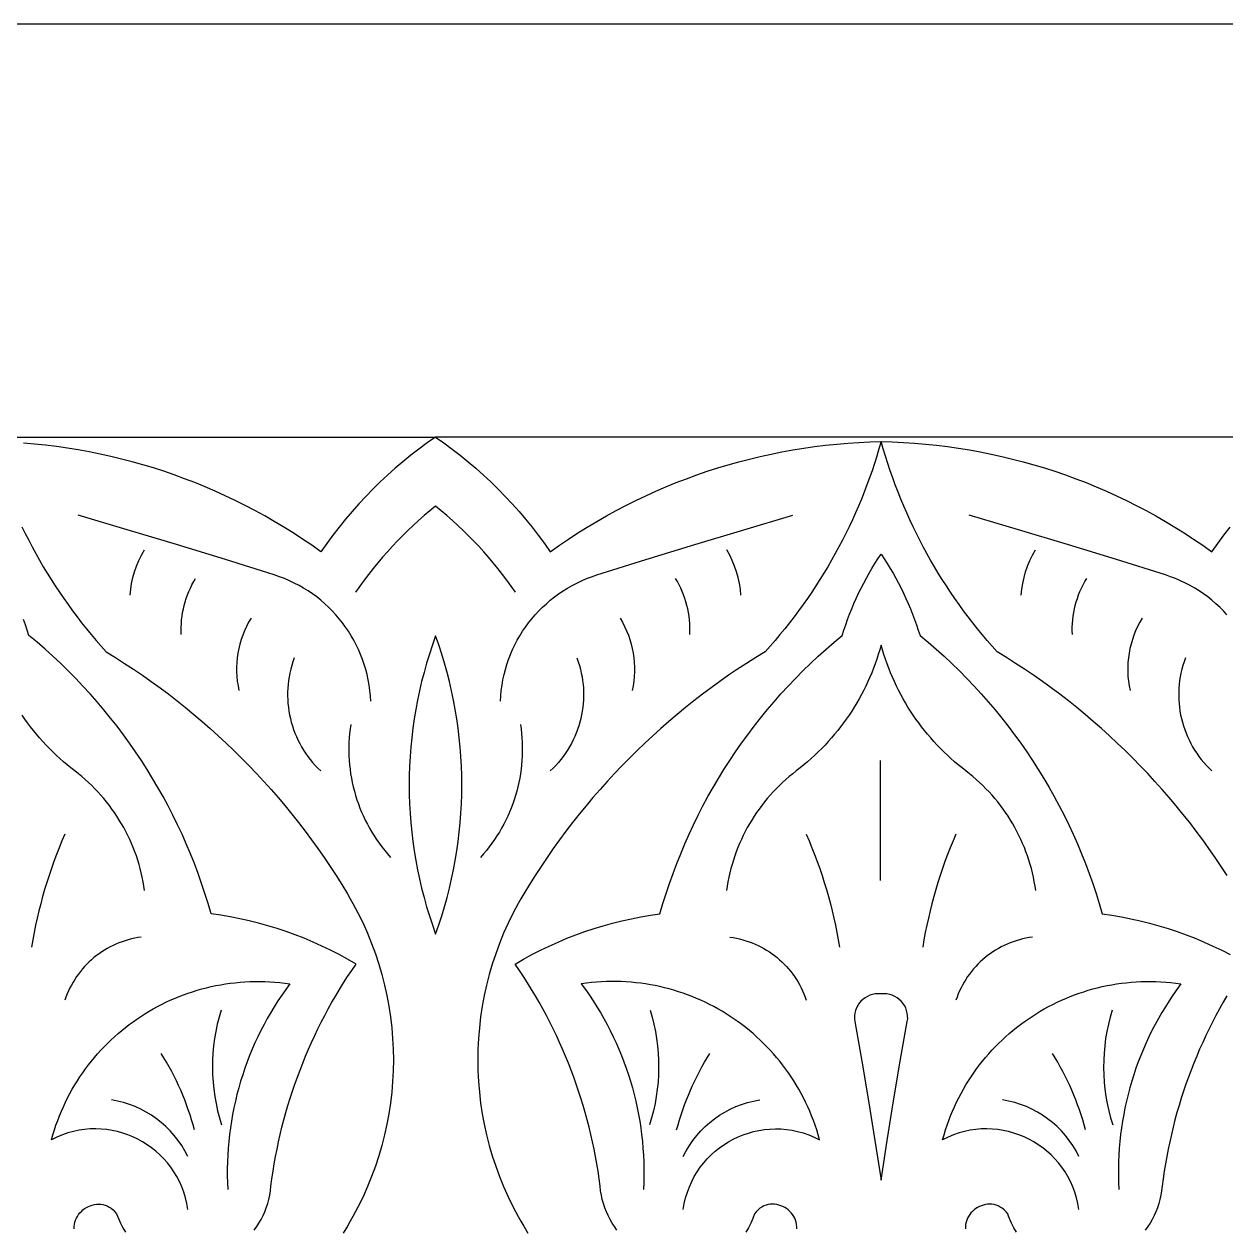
# Model space of a CAD drawing. Extents: x -349 to 352, y -69 to 76.
# Drawn here: x -171.3 to -76.7, y -19 to 75.8 of the extents above; entities that cross this region are included whole.
import ezdxf

# ---------------------------------------------------------------- set-up
doc = ezdxf.new("R2010")
doc.units = 0
doc.layers.add('LAYER_1', color=18, linetype='CONTINUOUS')

msp = doc.modelspace()

# ---------------------------------------------------------------- linework, layer by layer
at = {"layer": 'LAYER_1'}
for points in [[(-348.414, -69.222), (351.586, -69.222), (351.586, 75.778), (-348.414, 75.778)], [(-348.414, -69.222), (351.586, -69.222), (351.586, 75.778), (-348.414, 75.778)], [(-348.414, -69.222), (351.586, -69.222), (351.586, 75.778), (-348.414, 75.778)], [(-138.874, 4.173), (-138.623, 4.885), (-138.388, 5.602), (-138.169, 6.322), (-137.967, 7.045), (-137.781, 7.772), (-137.611, 8.502), (-137.457, 9.234), (-137.319, 9.969), (-137.198, 10.706), (-137.092, 11.445), (-137.003, 12.185), (-136.93, 12.927), (-136.874, 13.67), (-136.833, 14.413), (-136.809, 15.158), (-136.801, 15.902), (-136.809, 16.647), (-136.833, 17.391), (-136.874, 18.134), (-136.93, 18.877), (-137.003, 19.619), (-137.092, 20.359), (-137.198, 21.098), (-137.319, 21.835), (-137.457, 22.57), (-137.611, 23.302), (-137.781, 24.032), (-137.967, 24.759), (-138.169, 25.483), (-138.388, 26.203), (-138.623, 26.919), (-138.874, 27.631), (-139.125, 26.919), (-139.36, 26.203), (-139.578, 25.483), (-139.781, 24.759), (-139.967, 24.032), (-140.137, 23.302), (-140.291, 22.57), (-140.429, 21.835), (-140.55, 21.098), (-140.656, 20.359), (-140.745, 19.619), (-140.817, 18.877), (-140.874, 18.134), (-140.915, 17.391), (-140.939, 16.647), (-140.947, 15.902), (-140.939, 15.158), (-140.915, 14.413), (-140.874, 13.67), (-140.817, 12.927), (-140.745, 12.185), (-140.656, 11.445), (-140.55, 10.706), (-140.429, 9.969), (-140.291, 9.234), (-140.137, 8.502), (-139.967, 7.772), (-139.781, 7.045), (-139.578, 6.322), (-139.36, 5.602), (-139.125, 4.885)], [(-103.812, -15.192), (-103.33, -12.069), (-102.826, -8.95), (-102.299, -5.835), (-101.749, -2.724), (-101.721, -2.495), (-101.722, -2.27), (-101.749, -2.051), (-101.801, -1.841), (-101.877, -1.641), (-101.974, -1.452), (-102.092, -1.275), (-102.228, -1.114), (-102.382, -0.969), (-102.551, -0.841), (-102.735, -0.733), (-102.931, -0.647), (-103.138, -0.583), (-103.355, -0.543), (-103.58, -0.53), (-103.812, -0.544), (-104.043, -0.53), (-104.268, -0.543), (-104.485, -0.583), (-104.692, -0.647), (-104.888, -0.733), (-105.072, -0.841), (-105.241, -0.969), (-105.395, -1.114), (-105.531, -1.275), (-105.649, -1.452), (-105.746, -1.641), (-105.822, -1.841), (-105.874, -2.051), (-105.901, -2.27), (-105.902, -2.495), (-105.874, -2.724), (-105.325, -5.835), (-104.798, -8.95), (-104.293, -12.069)]]:
    msp.add_lwpolyline(points, close=True, dxfattribs=at)
for points in [[(-173.936, 43.278), (-138.877, 43.278), (-139.534, 42.816), (-140.181, 42.339), (-140.815, 41.847), (-141.438, 41.342), (-142.048, 40.823), (-142.646, 40.29), (-143.232, 39.743), (-143.805, 39.184), (-144.365, 38.611), (-144.912, 38.026), (-145.445, 37.428), (-145.965, 36.818), (-146.471, 36.196), (-146.962, 35.562), (-147.44, 34.916), (-147.903, 34.259), (-148.619, 34.765), (-149.343, 35.257), (-150.076, 35.734), (-150.816, 36.197), (-151.565, 36.645), (-152.321, 37.078), (-153.085, 37.496), (-153.856, 37.9), (-154.634, 38.288), (-155.418, 38.662), (-156.209, 39.02), (-157.007, 39.364), (-157.81, 39.691), (-158.62, 40.004), (-159.434, 40.301), (-160.255, 40.583), (-161.08, 40.849), (-161.911, 41.099), (-162.746, 41.334), (-163.586, 41.552), (-164.43, 41.755), (-165.278, 41.942), (-166.13, 42.113), (-166.986, 42.268), (-167.845, 42.406), (-168.707, 42.529), (-169.572, 42.635), (-170.44, 42.724), (-171.31, 42.797)], [(-68.752, 43.278), (-103.812, 43.278), (-138.871, 43.278), (-138.213, 42.816), (-137.567, 42.339), (-136.933, 41.847), (-136.31, 41.342), (-135.7, 40.823), (-135.102, 40.29), (-134.516, 39.743), (-133.943, 39.184), (-133.383, 38.611), (-132.836, 38.026), (-132.303, 37.428), (-131.783, 36.818), (-131.277, 36.196), (-130.786, 35.562), (-130.308, 34.916), (-129.845, 34.259), (-129.129, 34.765), (-128.405, 35.257), (-127.672, 35.734), (-126.932, 36.197), (-126.183, 36.645), (-125.427, 37.078), (-124.663, 37.496), (-123.892, 37.9), (-123.114, 38.288), (-122.33, 38.662), (-121.539, 39.02), (-120.741, 39.364), (-119.938, 39.691), (-119.128, 40.004), (-118.313, 40.301), (-117.493, 40.583), (-116.667, 40.849), (-115.837, 41.099), (-115.002, 41.334), (-114.162, 41.552), (-113.318, 41.755), (-112.47, 41.942), (-111.618, 42.113), (-110.762, 42.268), (-109.903, 42.406), (-109.041, 42.529), (-108.176, 42.635), (-107.308, 42.724), (-106.438, 42.797), (-105.566, 42.854), (-104.691, 42.894), (-103.815, 42.917), (-103.98, 42.341), (-104.153, 41.769), (-104.334, 41.2), (-104.524, 40.634), (-104.721, 40.071), (-104.927, 39.511), (-105.141, 38.955), (-105.362, 38.402), (-105.592, 37.853), (-105.829, 37.307), (-106.075, 36.765), (-106.328, 36.227), (-106.588, 35.692), (-106.857, 35.161), (-107.133, 34.635), (-107.416, 34.112), (-107.707, 33.594), (-108.006, 33.08), (-108.312, 32.57), (-108.626, 32.065), (-108.946, 31.564), (-109.274, 31.068), (-109.61, 30.576), (-109.953, 30.09), (-110.302, 29.608), (-110.659, 29.131), (-111.023, 28.658), (-111.394, 28.191), (-111.772, 27.73), (-112.157, 27.273), (-112.549, 26.822), (-112.948, 26.376), (-113.675, 25.93), (-114.394, 25.473), (-115.106, 25.006), (-115.81, 24.529), (-116.506, 24.041), (-117.194, 23.543), (-117.874, 23.034), (-118.546, 22.516), (-119.209, 21.987), (-119.864, 21.449), (-120.511, 20.901), (-121.149, 20.344), (-121.778, 19.776), (-122.398, 19.2), (-123.01, 18.614), (-123.612, 18.019), (-124.206, 17.415), (-124.79, 16.802), (-125.364, 16.18), (-125.93, 15.549), (-126.485, 14.909), (-127.032, 14.261), (-127.568, 13.604), (-128.094, 12.939), (-128.611, 12.266), (-129.117, 11.585), (-129.613, 10.895), (-130.099, 10.198), (-130.575, 9.492), (-131.04, 8.779), (-131.494, 8.059), (-131.938, 7.331), (-132.161, 6.952), (-132.376, 6.57), (-132.785, 5.799), (-133.167, 5.018), (-133.52, 4.227), (-133.844, 3.427), (-134.141, 2.619), (-134.409, 1.804), (-134.649, 0.982), (-134.861, 0.154), (-135.045, -0.678), (-135.2, -1.515), (-135.327, -2.356), (-135.426, -3.2), (-135.497, -4.046), (-135.539, -4.893), (-135.553, -5.741), (-135.539, -6.589), (-135.497, -7.437), (-135.426, -8.283), (-135.327, -9.126), (-135.2, -9.967), (-135.045, -10.804), (-134.861, -11.637), (-134.649, -12.465), (-134.409, -13.286), (-134.141, -14.102), (-133.844, -14.909), (-133.52, -15.709), (-133.167, -16.5), (-132.785, -17.282), (-132.376, -18.053), (-132.161, -18.435), (-131.938, -18.813), (-131.601, -19.359)], [(-76.583, 8.779), (-77.048, 9.492), (-77.524, 10.198), (-78.01, 10.895), (-78.506, 11.585), (-79.012, 12.266), (-79.529, 12.939), (-80.055, 13.604), (-80.592, 14.261), (-81.138, 14.909), (-81.693, 15.549), (-82.259, 16.18), (-82.833, 16.802), (-83.418, 17.415), (-84.011, 18.019), (-84.613, 18.614), (-85.225, 19.2), (-85.845, 19.776), (-86.474, 20.344), (-87.112, 20.901), (-87.759, 21.449), (-88.414, 21.987), (-89.078, 22.516), (-89.749, 23.034), (-90.429, 23.543), (-91.117, 24.041), (-91.813, 24.529), (-92.517, 25.006), (-93.229, 25.473), (-93.948, 25.93), (-94.675, 26.376), (-95.074, 26.822), (-95.466, 27.273), (-95.851, 27.73), (-96.229, 28.191), (-96.6, 28.658), (-96.964, 29.131), (-97.321, 29.608), (-97.671, 30.09), (-98.013, 30.576), (-98.349, 31.068), (-98.677, 31.564), (-98.998, 32.065), (-99.311, 32.57), (-99.617, 33.08), (-99.916, 33.594), (-100.207, 34.112), (-100.491, 34.635), (-100.767, 35.161), (-101.035, 35.692), (-101.296, 36.227), (-101.549, 36.765), (-101.794, 37.307), (-102.031, 37.853), (-102.261, 38.402), (-102.482, 38.955), (-102.696, 39.511), (-102.902, 40.071), (-103.099, 40.634), (-103.289, 41.2), (-103.47, 41.769), (-103.644, 42.341), (-103.809, 42.917), (-102.932, 42.894), (-102.058, 42.854), (-101.185, 42.797), (-100.315, 42.724), (-99.447, 42.635), (-98.582, 42.529), (-97.72, 42.406), (-96.861, 42.268), (-96.005, 42.113), (-95.153, 41.942), (-94.305, 41.755), (-93.461, 41.552), (-92.621, 41.334), (-91.786, 41.099), (-90.956, 40.849), (-90.13, 40.583), (-89.31, 40.301), (-88.495, 40.004), (-87.685, 39.691), (-86.882, 39.364), (-86.084, 39.02), (-85.293, 38.662), (-84.509, 38.288), (-83.731, 37.9), (-82.96, 37.496), (-82.196, 37.078), (-81.44, 36.645), (-80.691, 36.197), (-79.951, 35.734), (-79.218, 35.257), (-78.494, 34.765), (-77.778, 34.259), (-77.315, 34.916), (-76.838, 35.562), (-76.346, 36.196)], [(-143.979, 22.494), (-144.004, 22.922), (-144.045, 23.345), (-144.103, 23.765), (-144.176, 24.18), (-144.266, 24.589), (-144.37, 24.994), (-144.49, 25.392), (-144.624, 25.785), (-144.773, 26.171), (-144.937, 26.55), (-145.114, 26.922), (-145.305, 27.287), (-145.509, 27.644), (-145.726, 27.992), (-145.957, 28.332), (-146.199, 28.662), (-146.454, 28.984), (-146.721, 29.295), (-147, 29.596), (-147.29, 29.887), (-147.592, 30.167), (-147.904, 30.436), (-148.227, 30.694), (-148.56, 30.939), (-148.904, 31.172), (-149.257, 31.392), (-149.619, 31.6), (-149.991, 31.794), (-150.372, 31.974), (-150.762, 32.14), (-151.159, 32.292), (-151.565, 32.429), (-155.416, 33.632), (-159.272, 34.818), (-163.133, 35.985), (-167.001, 37.134)], [(-132.581, 31.068), (-132.914, 31.543), (-133.255, 32.012), (-133.605, 32.474), (-133.964, 32.93), (-134.33, 33.379), (-134.704, 33.82), (-135.087, 34.255), (-135.477, 34.683), (-135.875, 35.104), (-136.281, 35.517), (-136.694, 35.923), (-137.115, 36.321), (-137.543, 36.712), (-137.979, 37.095), (-138.421, 37.47), (-138.871, 37.837), (-138.872, 37.837), (-138.874, 37.837), (-138.876, 37.837), (-138.877, 37.837), (-139.327, 37.47), (-139.769, 37.095), (-140.205, 36.712), (-140.633, 36.321), (-141.054, 35.923), (-141.467, 35.517), (-141.873, 35.104), (-142.271, 34.683), (-142.661, 34.255), (-143.043, 33.82), (-143.418, 33.379), (-143.784, 32.93), (-144.143, 32.474), (-144.493, 32.012), (-144.834, 31.543), (-145.167, 31.068)], [(-133.769, 22.494), (-133.744, 22.922), (-133.703, 23.345), (-133.645, 23.765), (-133.571, 24.18), (-133.482, 24.589), (-133.378, 24.994), (-133.258, 25.392), (-133.123, 25.785), (-132.974, 26.171), (-132.811, 26.55), (-132.634, 26.922), (-132.443, 27.287), (-132.239, 27.644), (-132.022, 27.992), (-131.791, 28.332), (-131.549, 28.662), (-131.294, 28.984), (-131.026, 29.295), (-130.748, 29.596), (-130.457, 29.887), (-130.156, 30.167), (-129.844, 30.436), (-129.521, 30.694), (-129.187, 30.939), (-128.844, 31.172), (-128.491, 31.392), (-128.128, 31.6), (-127.757, 31.794), (-127.376, 31.974), (-126.986, 32.14), (-126.589, 32.292), (-126.183, 32.429), (-122.332, 33.632), (-118.476, 34.818), (-114.614, 35.985), (-110.747, 37.134)], [(-76.597, 29.295), (-76.875, 29.596), (-77.166, 29.887), (-77.467, 30.167), (-77.779, 30.436), (-78.102, 30.694), (-78.436, 30.939), (-78.779, 31.172), (-79.132, 31.392), (-79.495, 31.6), (-79.867, 31.794), (-80.247, 31.974), (-80.637, 32.14), (-81.035, 32.292), (-81.441, 32.429), (-85.291, 33.632), (-89.147, 34.818), (-93.009, 35.985), (-96.876, 37.134)], [(-171.42, 36.227), (-171.16, 35.692), (-170.891, 35.161), (-170.615, 34.635), (-170.332, 34.112), (-170.041, 33.594), (-169.742, 33.08), (-169.436, 32.57), (-169.122, 32.065), (-168.802, 31.564), (-168.473, 31.068), (-168.138, 30.576), (-167.795, 30.09), (-167.446, 29.608), (-167.089, 29.131), (-166.725, 28.658), (-166.354, 28.191), (-165.976, 27.73), (-165.591, 27.273), (-165.199, 26.822), (-164.8, 26.376), (-164.073, 25.93), (-163.354, 25.473), (-162.642, 25.006), (-161.938, 24.529), (-161.242, 24.041), (-160.554, 23.543), (-159.874, 23.034), (-159.202, 22.516), (-158.539, 21.987), (-157.884, 21.449), (-157.237, 20.901), (-156.599, 20.344), (-155.97, 19.776), (-155.35, 19.2), (-154.738, 18.614), (-154.136, 18.019), (-153.542, 17.415), (-152.958, 16.802), (-152.383, 16.18), (-151.818, 15.549), (-151.262, 14.909), (-150.716, 14.261), (-150.18, 13.604), (-149.654, 12.939), (-149.137, 12.266), (-148.631, 11.585), (-148.134, 10.895), (-147.649, 10.198), (-147.173, 9.492), (-146.708, 8.779), (-146.254, 8.059), (-145.81, 7.331), (-145.587, 6.952), (-145.372, 6.57), (-144.963, 5.799), (-144.581, 5.018), (-144.228, 4.227), (-143.903, 3.427), (-143.607, 2.619), (-143.339, 1.804), (-143.099, 0.982), (-142.887, 0.154), (-142.703, -0.678), (-142.548, -1.515), (-142.421, -2.356), (-142.322, -3.2), (-142.251, -4.046), (-142.209, -4.893), (-142.195, -5.741), (-142.209, -6.589), (-142.251, -7.437), (-142.322, -8.283), (-142.421, -9.126), (-142.548, -9.967), (-142.703, -10.804), (-142.887, -11.637), (-143.099, -12.465), (-143.339, -13.286), (-143.607, -14.102), (-143.903, -14.909), (-144.228, -15.709), (-144.581, -16.5), (-144.963, -17.282), (-145.372, -18.053), (-145.587, -18.435), (-145.81, -18.813), (-146.147, -19.359)], [(-162.904, 30.83), (-162.862, 31.301), (-162.79, 31.768), (-162.691, 32.228), (-162.563, 32.681), (-162.409, 33.126), (-162.227, 33.56), (-162.019, 33.984), (-161.785, 34.395)], [(-114.844, 30.83), (-114.886, 31.301), (-114.958, 31.768), (-115.057, 32.228), (-115.185, 32.681), (-115.339, 33.126), (-115.521, 33.56), (-115.728, 33.984), (-115.963, 34.395)], [(-92.78, 30.83), (-92.737, 31.301), (-92.665, 31.768), (-92.566, 32.228), (-92.439, 32.681), (-92.284, 33.126), (-92.103, 33.56), (-91.895, 33.984), (-91.661, 34.395)], [(-124.603, -19.12), (-124.797, -18.852), (-124.977, -18.574), (-125.144, -18.286), (-125.296, -17.988), (-125.434, -17.682), (-125.556, -17.367), (-125.663, -17.043), (-125.753, -16.712), (-125.827, -16.374), (-125.883, -16.028), (-125.921, -15.676), (-125.999, -15.088), (-126.086, -14.502), (-126.181, -13.917), (-126.286, -13.335), (-126.399, -12.754), (-126.521, -12.176), (-126.651, -11.6), (-126.79, -11.026), (-126.938, -10.454), (-127.094, -9.886), (-127.258, -9.319), (-127.432, -8.756), (-127.613, -8.195), (-127.803, -7.637), (-128.001, -7.082), (-128.208, -6.53), (-128.423, -5.982), (-128.646, -5.436), (-128.877, -4.894), (-129.117, -4.356), (-129.365, -3.821), (-129.62, -3.29), (-129.884, -2.762), (-130.156, -2.238), (-130.436, -1.718), (-130.724, -1.202), (-131.019, -0.691), (-131.323, -0.183), (-131.635, 0.32), (-131.954, 0.819), (-132.281, 1.313), (-132.616, 1.803), (-131.957, 2.185), (-131.289, 2.55), (-130.613, 2.897), (-129.928, 3.227), (-129.236, 3.539), (-128.536, 3.833), (-127.83, 4.109), (-127.117, 4.366), (-126.397, 4.606), (-125.671, 4.827), (-124.94, 5.03), (-124.204, 5.214), (-123.462, 5.379), (-122.716, 5.526), (-121.966, 5.654), (-121.212, 5.762), (-120.978, 6.565), (-120.728, 7.363), (-120.464, 8.155), (-120.185, 8.941), (-119.892, 9.72), (-119.583, 10.493), (-119.261, 11.259), (-118.924, 12.018), (-118.573, 12.77), (-118.208, 13.514), (-117.829, 14.252), (-117.436, 14.981), (-117.029, 15.703), (-116.609, 16.416), (-116.176, 17.122), (-115.729, 17.819), (-115.269, 18.507), (-114.796, 19.187), (-114.31, 19.857), (-113.811, 20.519), (-113.3, 21.171), (-112.776, 21.813), (-112.239, 22.446), (-111.691, 23.068), (-111.13, 23.681), (-110.557, 24.283), (-109.972, 24.875), (-109.375, 25.455), (-108.767, 26.026), (-108.147, 26.584), (-107.516, 27.132), (-106.873, 27.668), (-106.738, 28.093), (-106.596, 28.516), (-106.445, 28.935), (-106.288, 29.352), (-106.122, 29.765), (-105.949, 30.175), (-105.768, 30.582), (-105.58, 30.985), (-105.385, 31.385), (-105.182, 31.781), (-104.971, 32.173), (-104.754, 32.562), (-104.529, 32.947), (-104.297, 33.327), (-104.058, 33.704), (-103.812, 34.076), (-103.565, 33.704), (-103.326, 33.327), (-103.094, 32.947), (-102.869, 32.562), (-102.652, 32.173), (-102.441, 31.781), (-102.239, 31.385), (-102.043, 30.985), (-101.855, 30.582), (-101.674, 30.175), (-101.501, 29.765), (-101.336, 29.352), (-101.178, 28.935), (-101.027, 28.516), (-100.885, 28.093), (-100.75, 27.668), (-100.107, 27.132), (-99.476, 26.584), (-98.856, 26.026), (-98.248, 25.455), (-97.651, 24.875), (-97.066, 24.283), (-96.493, 23.681), (-95.932, 23.068), (-95.384, 22.446), (-94.847, 21.813), (-94.323, 21.171), (-93.812, 20.519), (-93.313, 19.857), (-92.827, 19.187), (-92.354, 18.507), (-91.894, 17.819), (-91.448, 17.122), (-91.014, 16.416), (-90.594, 15.703), (-90.187, 14.981), (-89.795, 14.252), (-89.416, 13.514), (-89.05, 12.77), (-88.699, 12.018), (-88.362, 11.259), (-88.04, 10.493), (-87.732, 9.72), (-87.438, 8.941), (-87.159, 8.155), (-86.895, 7.363), (-86.645, 6.565), (-86.411, 5.762), (-85.657, 5.654), (-84.907, 5.526), (-84.161, 5.379), (-83.419, 5.214), (-82.683, 5.03), (-81.952, 4.827), (-81.226, 4.606), (-80.507, 4.366), (-79.793, 4.109), (-79.087, 3.833), (-78.387, 3.539), (-77.695, 3.227), (-77.011, 2.897), (-76.334, 2.55)], [(-158.882, 27.731), (-158.891, 28.022), (-158.89, 28.313), (-158.877, 28.603), (-158.854, 28.892), (-158.82, 29.179), (-158.776, 29.465), (-158.72, 29.749), (-158.655, 30.03), (-158.579, 30.309), (-158.492, 30.584), (-158.395, 30.857), (-158.288, 31.125), (-158.171, 31.39), (-158.043, 31.651), (-157.906, 31.908), (-157.759, 32.16)], [(-118.866, 27.731), (-118.857, 28.022), (-118.858, 28.313), (-118.871, 28.603), (-118.894, 28.892), (-118.928, 29.179), (-118.972, 29.465), (-119.027, 29.749), (-119.093, 30.03), (-119.169, 30.309), (-119.256, 30.584), (-119.353, 30.857), (-119.46, 31.125), (-119.577, 31.39), (-119.705, 31.651), (-119.842, 31.908), (-119.989, 32.16)], [(-88.757, 27.731), (-88.766, 28.022), (-88.765, 28.313), (-88.753, 28.603), (-88.729, 28.892), (-88.695, 29.179), (-88.651, 29.465), (-88.596, 29.749), (-88.53, 30.03), (-88.454, 30.309), (-88.367, 30.584), (-88.27, 30.857), (-88.163, 31.125), (-88.046, 31.39), (-87.919, 31.651), (-87.781, 31.908), (-87.634, 32.16)], [(-153.145, -19.12), (-152.951, -18.852), (-152.771, -18.574), (-152.604, -18.286), (-152.452, -17.988), (-152.314, -17.682), (-152.192, -17.367), (-152.085, -17.043), (-151.995, -16.712), (-151.921, -16.374), (-151.865, -16.028), (-151.827, -15.676), (-151.749, -15.088), (-151.662, -14.502), (-151.566, -13.917), (-151.462, -13.335), (-151.349, -12.754), (-151.227, -12.176), (-151.097, -11.6), (-150.958, -11.026), (-150.81, -10.454), (-150.654, -9.886), (-150.489, -9.319), (-150.316, -8.756), (-150.135, -8.195), (-149.945, -7.637), (-149.747, -7.082), (-149.54, -6.53), (-149.325, -5.982), (-149.102, -5.436), (-148.871, -4.894), (-148.631, -4.356), (-148.383, -3.821), (-148.128, -3.29), (-147.864, -2.762), (-147.592, -2.238), (-147.312, -1.718), (-147.024, -1.202), (-146.728, -0.691), (-146.425, -0.183), (-146.113, 0.32), (-145.794, 0.819), (-145.467, 1.313), (-145.132, 1.803), (-145.791, 2.185), (-146.459, 2.55), (-147.135, 2.897), (-147.82, 3.227), (-148.512, 3.539), (-149.211, 3.833), (-149.918, 4.109), (-150.631, 4.366), (-151.351, 4.606), (-152.076, 4.827), (-152.808, 5.03), (-153.544, 5.214), (-154.286, 5.379), (-155.032, 5.526), (-155.782, 5.654), (-156.536, 5.762), (-156.77, 6.565), (-157.02, 7.363), (-157.284, 8.155), (-157.563, 8.941), (-157.856, 9.72), (-158.165, 10.493), (-158.487, 11.259), (-158.824, 12.018), (-159.175, 12.77), (-159.54, 13.514), (-159.919, 14.252), (-160.312, 14.981), (-160.719, 15.703), (-161.139, 16.416), (-161.572, 17.122), (-162.019, 17.819), (-162.479, 18.507), (-162.952, 19.187), (-163.438, 19.857), (-163.937, 20.519), (-164.448, 21.171), (-164.972, 21.813), (-165.509, 22.446), (-166.057, 23.068), (-166.618, 23.681), (-167.191, 24.283), (-167.776, 24.875), (-168.373, 25.455), (-168.981, 26.026), (-169.601, 26.584), (-170.232, 27.132), (-170.875, 27.668), (-171.01, 28.093), (-171.152, 28.516), (-171.302, 28.935)], [(-153.397, 29.03), (-153.584, 28.706), (-153.754, 28.375), (-153.908, 28.038), (-154.045, 27.694), (-154.165, 27.345), (-154.269, 26.992), (-154.355, 26.634), (-154.424, 26.272), (-154.476, 25.908), (-154.511, 25.542), (-154.528, 25.174), (-154.527, 24.804), (-154.509, 24.435), (-154.473, 24.066), (-154.419, 23.697), (-154.347, 23.331)], [(-124.351, 29.03), (-124.164, 28.706), (-123.994, 28.375), (-123.84, 28.038), (-123.703, 27.694), (-123.582, 27.345), (-123.479, 26.992), (-123.393, 26.634), (-123.324, 26.272), (-123.272, 25.908), (-123.237, 25.542), (-123.22, 25.174), (-123.221, 24.804), (-123.239, 24.435), (-123.275, 24.066), (-123.329, 23.697), (-123.4, 23.331)], [(-83.272, 29.03), (-83.459, 28.706), (-83.629, 28.375), (-83.783, 28.038), (-83.92, 27.694), (-84.041, 27.345), (-84.144, 26.992), (-84.23, 26.634), (-84.3, 26.272), (-84.351, 25.908), (-84.386, 25.542), (-84.403, 25.174), (-84.402, 24.804), (-84.384, 24.435), (-84.348, 24.066), (-84.295, 23.697), (-84.223, 23.331)], [(-91.644, 7.592), (-91.696, 7.942), (-91.757, 8.289), (-91.826, 8.634), (-91.903, 8.977), (-91.989, 9.317), (-92.083, 9.654), (-92.185, 9.988), (-92.295, 10.319), (-92.413, 10.648), (-92.539, 10.972), (-92.673, 11.294), (-92.814, 11.611), (-92.963, 11.925), (-93.12, 12.235), (-93.284, 12.542), (-93.455, 12.844), (-93.634, 13.141), (-93.82, 13.435), (-94.013, 13.724), (-94.213, 14.008), (-94.42, 14.287), (-94.635, 14.562), (-94.855, 14.831), (-95.083, 15.095), (-95.317, 15.354), (-95.558, 15.607), (-95.806, 15.855), (-96.059, 16.097), (-96.32, 16.333), (-96.586, 16.562), (-96.859, 16.786), (-97.137, 17.004), (-97.44, 17.238), (-97.736, 17.479), (-98.027, 17.725), (-98.313, 17.977), (-98.593, 18.234), (-98.868, 18.497), (-99.137, 18.764), (-99.4, 19.037), (-99.657, 19.316), (-99.908, 19.599), (-100.154, 19.887), (-100.393, 20.18), (-100.626, 20.477), (-100.853, 20.779), (-101.074, 21.086), (-101.289, 21.397), (-101.497, 21.712), (-101.698, 22.032), (-101.894, 22.355), (-102.082, 22.683), (-102.264, 23.014), (-102.439, 23.35), (-102.608, 23.689), (-102.77, 24.031), (-102.924, 24.378), (-103.072, 24.727), (-103.213, 25.08), (-103.346, 25.436), (-103.473, 25.795), (-103.592, 26.158), (-103.704, 26.523), (-103.809, 26.891), (-103.81, 26.891), (-103.812, 26.891), (-103.814, 26.891), (-103.815, 26.891), (-103.919, 26.523), (-104.031, 26.158), (-104.15, 25.795), (-104.277, 25.436), (-104.41, 25.08), (-104.551, 24.727), (-104.699, 24.378), (-104.854, 24.031), (-105.015, 23.689), (-105.184, 23.35), (-105.359, 23.014), (-105.541, 22.683), (-105.73, 22.355), (-105.925, 22.032), (-106.126, 21.712), (-106.334, 21.397), (-106.549, 21.086), (-106.77, 20.779), (-106.997, 20.477), (-107.23, 20.18), (-107.469, 19.887), (-107.715, 19.599), (-107.966, 19.316), (-108.223, 19.037), (-108.486, 18.764), (-108.755, 18.497), (-109.03, 18.234), (-109.31, 17.977), (-109.596, 17.725), (-109.887, 17.479), (-110.184, 17.238), (-110.486, 17.004), (-110.764, 16.786), (-111.037, 16.562), (-111.304, 16.333), (-111.564, 16.097), (-111.818, 15.855), (-112.065, 15.607), (-112.306, 15.354), (-112.54, 15.095), (-112.768, 14.831), (-112.989, 14.562), (-113.203, 14.287), (-113.41, 14.008), (-113.61, 13.724), (-113.803, 13.435), (-113.989, 13.141), (-114.168, 12.844), (-114.339, 12.542), (-114.503, 12.235), (-114.66, 11.925), (-114.809, 11.611), (-114.95, 11.294), (-115.084, 10.972), (-115.21, 10.648), (-115.328, 10.319), (-115.438, 9.988), (-115.54, 9.654), (-115.634, 9.317), (-115.72, 8.977), (-115.797, 8.634), (-115.867, 8.289), (-115.927, 7.942), (-115.98, 7.592)], [(-149.996, 25.893), (-150.099, 25.6), (-150.191, 25.305), (-150.272, 25.008), (-150.341, 24.71), (-150.399, 24.41), (-150.445, 24.11), (-150.48, 23.81), (-150.504, 23.509), (-150.517, 23.208), (-150.519, 22.908), (-150.509, 22.608), (-150.489, 22.309), (-150.458, 22.012), (-150.416, 21.716), (-150.364, 21.422), (-150.301, 21.13), (-150.227, 20.841), (-150.143, 20.554), (-150.048, 20.271), (-149.943, 19.991), (-149.828, 19.714), (-149.702, 19.442), (-149.567, 19.174), (-149.421, 18.91), (-149.266, 18.652), (-149.1, 18.398), (-148.925, 18.15), (-148.74, 17.908), (-148.545, 17.672), (-148.34, 17.443), (-148.126, 17.22), (-147.903, 17.004)], [(-127.752, 25.893), (-127.649, 25.6), (-127.556, 25.305), (-127.476, 25.008), (-127.407, 24.71), (-127.349, 24.41), (-127.303, 24.11), (-127.268, 23.81), (-127.244, 23.509), (-127.231, 23.208), (-127.229, 22.908), (-127.239, 22.608), (-127.259, 22.309), (-127.29, 22.012), (-127.332, 21.716), (-127.384, 21.422), (-127.447, 21.13), (-127.521, 20.841), (-127.605, 20.554), (-127.7, 20.271), (-127.805, 19.991), (-127.92, 19.714), (-128.045, 19.442), (-128.181, 19.174), (-128.327, 18.91), (-128.482, 18.652), (-128.648, 18.398), (-128.823, 18.15), (-129.008, 17.908), (-129.203, 17.672), (-129.408, 17.443), (-129.622, 17.22), (-129.845, 17.004)], [(-79.871, 25.893), (-79.975, 25.6), (-80.067, 25.305), (-80.147, 25.008), (-80.216, 24.71), (-80.274, 24.41), (-80.32, 24.11), (-80.355, 23.81), (-80.379, 23.509), (-80.392, 23.208), (-80.394, 22.908), (-80.384, 22.608), (-80.364, 22.309), (-80.333, 22.012), (-80.291, 21.716), (-80.239, 21.422), (-80.176, 21.13), (-80.102, 20.841), (-80.018, 20.554), (-79.923, 20.271), (-79.818, 19.991), (-79.703, 19.714), (-79.578, 19.442), (-79.442, 19.174), (-79.297, 18.91), (-79.141, 18.652), (-78.975, 18.398), (-78.8, 18.15), (-78.615, 17.908), (-78.42, 17.672), (-78.216, 17.443), (-78.001, 17.22), (-77.778, 17.004)], [(-161.768, 7.592), (-161.821, 7.942), (-161.881, 8.289), (-161.951, 8.634), (-162.028, 8.977), (-162.114, 9.317), (-162.208, 9.654), (-162.31, 9.988), (-162.42, 10.319), (-162.538, 10.648), (-162.664, 10.972), (-162.798, 11.294), (-162.939, 11.611), (-163.088, 11.925), (-163.245, 12.235), (-163.409, 12.542), (-163.58, 12.844), (-163.759, 13.141), (-163.945, 13.435), (-164.138, 13.724), (-164.338, 14.008), (-164.545, 14.287), (-164.759, 14.562), (-164.98, 14.831), (-165.208, 15.095), (-165.442, 15.354), (-165.683, 15.607), (-165.93, 15.855), (-166.184, 16.097), (-166.444, 16.333), (-166.711, 16.562), (-166.983, 16.786), (-167.262, 17.004), (-167.564, 17.238), (-167.861, 17.479), (-168.152, 17.725), (-168.438, 17.977), (-168.718, 18.234), (-168.993, 18.497), (-169.262, 18.764), (-169.525, 19.037), (-169.782, 19.316), (-170.033, 19.599), (-170.279, 19.887), (-170.518, 20.18), (-170.751, 20.477), (-170.978, 20.779), (-171.199, 21.086), (-171.413, 21.397)], [(-145.548, 20.664), (-145.599, 20.309), (-145.639, 19.954), (-145.67, 19.599), (-145.69, 19.245), (-145.7, 18.891), (-145.701, 18.537), (-145.691, 18.184), (-145.672, 17.832), (-145.642, 17.482), (-145.603, 17.132), (-145.555, 16.785), (-145.497, 16.439), (-145.429, 16.095), (-145.352, 15.754), (-145.265, 15.414), (-145.169, 15.078), (-145.064, 14.744), (-144.949, 14.413), (-144.826, 14.085), (-144.693, 13.761), (-144.551, 13.44), (-144.4, 13.123), (-144.24, 12.811), (-144.071, 12.502), (-143.894, 12.197), (-143.707, 11.898), (-143.512, 11.603), (-143.309, 11.313), (-143.097, 11.028), (-142.876, 10.748), (-142.646, 10.475), (-142.409, 10.206)], [(-132.2, 20.664), (-132.149, 20.309), (-132.109, 19.954), (-132.078, 19.599), (-132.058, 19.245), (-132.048, 18.891), (-132.047, 18.537), (-132.057, 18.184), (-132.076, 17.832), (-132.106, 17.482), (-132.144, 17.132), (-132.193, 16.785), (-132.251, 16.439), (-132.319, 16.095), (-132.396, 15.754), (-132.483, 15.414), (-132.579, 15.078), (-132.684, 14.744), (-132.799, 14.413), (-132.922, 14.085), (-133.055, 13.761), (-133.197, 13.44), (-133.348, 13.123), (-133.508, 12.811), (-133.677, 12.502), (-133.854, 12.197), (-134.04, 11.898), (-134.235, 11.603), (-134.439, 11.313), (-134.651, 11.028), (-134.872, 10.748), (-135.101, 10.475), (-135.339, 10.206)], [(-103.851, 8.38), (-103.851, 17.817)], [(-168.047, 12.036), (-168.276, 11.502), (-168.496, 10.964), (-168.707, 10.423), (-168.91, 9.879), (-169.104, 9.332), (-169.29, 8.782), (-169.466, 8.23), (-169.635, 7.674), (-169.794, 7.116), (-169.945, 6.556), (-170.087, 5.993), (-170.22, 5.428), (-170.344, 4.861), (-170.459, 4.292), (-170.566, 3.721), (-170.663, 3.148)], [(-109.701, 12.036), (-109.472, 11.502), (-109.252, 10.964), (-109.041, 10.423), (-108.838, 9.879), (-108.644, 9.332), (-108.458, 8.782), (-108.281, 8.23), (-108.113, 7.674), (-107.954, 7.116), (-107.803, 6.556), (-107.661, 5.993), (-107.528, 5.428), (-107.404, 4.861), (-107.289, 4.292), (-107.182, 3.721), (-107.085, 3.148)], [(-97.922, 12.036), (-98.151, 11.502), (-98.371, 10.964), (-98.582, 10.423), (-98.785, 9.879), (-98.979, 9.332), (-99.165, 8.782), (-99.342, 8.23), (-99.51, 7.674), (-99.669, 7.116), (-99.82, 6.556), (-99.962, 5.993), (-100.095, 5.428), (-100.219, 4.861), (-100.335, 4.292), (-100.441, 3.721), (-100.538, 3.148)], [(-162.03, 3.932), (-162.29, 3.893), (-162.548, 3.845), (-162.802, 3.789), (-163.054, 3.723), (-163.302, 3.649), (-163.546, 3.567), (-163.787, 3.477), (-164.023, 3.378), (-164.256, 3.271), (-164.484, 3.157), (-164.708, 3.034), (-164.927, 2.905), (-165.141, 2.768), (-165.35, 2.623), (-165.554, 2.472), (-165.753, 2.314), (-165.946, 2.149), (-166.133, 1.977), (-166.315, 1.799), (-166.49, 1.615), (-166.659, 1.424), (-166.821, 1.228), (-166.977, 1.025), (-167.125, 0.817), (-167.267, 0.603), (-167.402, 0.384), (-167.529, 0.16), (-167.648, -0.07), (-167.76, -0.304), (-167.864, -0.543), (-167.96, -0.787), (-168.047, -1.035)], [(-115.718, 3.932), (-115.458, 3.893), (-115.2, 3.845), (-114.945, 3.789), (-114.694, 3.723), (-114.446, 3.649), (-114.202, 3.567), (-113.961, 3.477), (-113.725, 3.378), (-113.492, 3.271), (-113.264, 3.157), (-113.04, 3.034), (-112.821, 2.905), (-112.607, 2.768), (-112.397, 2.623), (-112.193, 2.472), (-111.995, 2.314), (-111.802, 2.149), (-111.615, 1.977), (-111.433, 1.799), (-111.258, 1.615), (-111.089, 1.424), (-110.927, 1.228), (-110.771, 1.025), (-110.623, 0.817), (-110.481, 0.603), (-110.346, 0.384), (-110.219, 0.16), (-110.1, -0.07), (-109.988, -0.304), (-109.884, -0.543), (-109.788, -0.787), (-109.701, -1.035)], [(-91.905, 3.932), (-92.166, 3.893), (-92.423, 3.845), (-92.678, 3.789), (-92.929, 3.723), (-93.177, 3.649), (-93.421, 3.567), (-93.662, 3.477), (-93.899, 3.378), (-94.131, 3.271), (-94.359, 3.157), (-94.583, 3.034), (-94.802, 2.905), (-95.017, 2.768), (-95.226, 2.623), (-95.43, 2.472), (-95.628, 2.314), (-95.821, 2.149), (-96.008, 1.977), (-96.19, 1.799), (-96.365, 1.615), (-96.534, 1.424), (-96.696, 1.228), (-96.852, 1.025), (-97.001, 0.817), (-97.142, 0.603), (-97.277, 0.384), (-97.404, 0.16), (-97.524, -0.07), (-97.635, -0.304), (-97.739, -0.543), (-97.835, -0.787), (-97.922, -1.035)], [(-158.367, -17.506), (-158.448, -17.039), (-158.555, -16.586), (-158.689, -16.147), (-158.847, -15.723), (-159.029, -15.314), (-159.234, -14.92), (-159.461, -14.543), (-159.708, -14.183), (-159.975, -13.841), (-160.261, -13.516), (-160.564, -13.21), (-160.884, -12.923), (-161.218, -12.655), (-161.568, -12.408), (-161.93, -12.181), (-162.305, -11.976), (-162.691, -11.792), (-163.086, -11.63), (-163.491, -11.492), (-163.904, -11.377), (-164.324, -11.285), (-164.749, -11.219), (-165.18, -11.177), (-165.614, -11.161), (-166.051, -11.17), (-166.489, -11.207), (-166.928, -11.271), (-167.366, -11.362), (-167.803, -11.482), (-168.237, -11.63), (-168.668, -11.808), (-169.093, -12.016), (-168.985, -11.631), (-168.868, -11.25), (-168.743, -10.874), (-168.61, -10.503), (-168.469, -10.136), (-168.319, -9.774), (-168.162, -9.417), (-167.997, -9.065), (-167.825, -8.717), (-167.645, -8.375), (-167.458, -8.038), (-167.264, -7.707), (-167.062, -7.381), (-166.854, -7.06), (-166.639, -6.745), (-166.417, -6.435), (-166.188, -6.131), (-165.953, -5.833), (-165.712, -5.54), (-165.465, -5.254), (-165.211, -4.973), (-164.952, -4.699), (-164.687, -4.431), (-164.416, -4.169), (-164.139, -3.913), (-163.857, -3.664), (-163.57, -3.421), (-163.278, -3.185), (-162.98, -2.955), (-162.678, -2.733), (-162.37, -2.517), (-162.058, -2.308), (-161.742, -2.106), (-161.421, -1.911), (-161.096, -1.723), (-160.766, -1.542), (-160.433, -1.369), (-160.095, -1.203), (-159.754, -1.045), (-159.409, -0.894), (-159.06, -0.751), (-158.708, -0.615), (-158.353, -0.488), (-157.994, -0.368), (-157.632, -0.256), (-157.268, -0.152), (-156.9, -0.056), (-156.53, 0.031), (-156.158, 0.11), (-155.783, 0.181), (-155.405, 0.243), (-155.026, 0.297), (-154.644, 0.342), (-154.26, 0.379), (-153.875, 0.406), (-153.488, 0.425), (-153.099, 0.435), (-152.709, 0.436), (-152.317, 0.427), (-151.925, 0.41), (-151.531, 0.383), (-151.136, 0.347), (-150.741, 0.301), (-150.344, 0.246), (-150.666, -0.193), (-150.976, -0.638), (-151.277, -1.09), (-151.567, -1.547), (-151.846, -2.01), (-152.115, -2.478), (-152.374, -2.951), (-152.621, -3.429), (-152.859, -3.913), (-153.085, -4.4), (-153.3, -4.893), (-153.505, -5.389), (-153.699, -5.89), (-153.881, -6.395), (-154.053, -6.903), (-154.213, -7.415), (-154.363, -7.93), (-154.501, -8.449), (-154.628, -8.97), (-154.744, -9.494), (-154.848, -10.021), (-154.941, -10.55), (-155.022, -11.082), (-155.092, -11.616), (-155.15, -12.151), (-155.196, -12.688), (-155.231, -13.227), (-155.254, -13.767), (-155.266, -14.309), (-155.265, -14.851), (-155.252, -15.394), (-155.228, -15.937)], [(-119.381, -17.506), (-119.3, -17.039), (-119.193, -16.586), (-119.059, -16.147), (-118.901, -15.723), (-118.719, -15.314), (-118.514, -14.92), (-118.287, -14.543), (-118.04, -14.183), (-117.773, -13.841), (-117.487, -13.516), (-117.184, -13.21), (-116.864, -12.923), (-116.53, -12.655), (-116.18, -12.408), (-115.818, -12.181), (-115.443, -11.976), (-115.057, -11.792), (-114.662, -11.63), (-114.257, -11.492), (-113.844, -11.377), (-113.424, -11.285), (-112.998, -11.219), (-112.568, -11.177), (-112.134, -11.161), (-111.697, -11.17), (-111.259, -11.207), (-110.82, -11.271), (-110.382, -11.362), (-109.945, -11.482), (-109.511, -11.63), (-109.08, -11.808), (-108.654, -12.016), (-108.763, -11.631), (-108.88, -11.25), (-109.005, -10.874), (-109.138, -10.503), (-109.279, -10.136), (-109.429, -9.774), (-109.586, -9.417), (-109.751, -9.065), (-109.923, -8.717), (-110.103, -8.375), (-110.29, -8.038), (-110.484, -7.707), (-110.686, -7.381), (-110.894, -7.06), (-111.109, -6.745), (-111.331, -6.435), (-111.56, -6.131), (-111.794, -5.833), (-112.036, -5.54), (-112.283, -5.254), (-112.537, -4.973), (-112.796, -4.699), (-113.061, -4.431), (-113.332, -4.169), (-113.609, -3.913), (-113.891, -3.664), (-114.178, -3.421), (-114.47, -3.185), (-114.768, -2.955), (-115.07, -2.733), (-115.378, -2.517), (-115.689, -2.308), (-116.006, -2.106), (-116.327, -1.911), (-116.652, -1.723), (-116.982, -1.542), (-117.315, -1.369), (-117.653, -1.203), (-117.994, -1.045), (-118.339, -0.894), (-118.688, -0.751), (-119.04, -0.615), (-119.395, -0.488), (-119.754, -0.368), (-120.115, -0.256), (-120.48, -0.152), (-120.847, -0.056), (-121.218, 0.031), (-121.59, 0.11), (-121.965, 0.181), (-122.343, 0.243), (-122.722, 0.297), (-123.104, 0.342), (-123.488, 0.379), (-123.873, 0.406), (-124.26, 0.425), (-124.649, 0.435), (-125.039, 0.436), (-125.431, 0.427), (-125.823, 0.41), (-126.217, 0.383), (-126.612, 0.347), (-127.007, 0.301), (-127.403, 0.246), (-127.082, -0.193), (-126.772, -0.638), (-126.471, -1.09), (-126.181, -1.547), (-125.902, -2.01), (-125.633, -2.478), (-125.374, -2.951), (-125.126, -3.429), (-124.889, -3.913), (-124.663, -4.4), (-124.448, -4.893), (-124.243, -5.389), (-124.049, -5.89), (-123.867, -6.395), (-123.695, -6.903), (-123.535, -7.415), (-123.385, -7.93), (-123.247, -8.449), (-123.12, -8.97), (-123.004, -9.494), (-122.9, -10.021), (-122.807, -10.55), (-122.726, -11.082), (-122.656, -11.616), (-122.598, -12.151), (-122.551, -12.688), (-122.517, -13.227), (-122.494, -13.767), (-122.482, -14.309), (-122.483, -14.851), (-122.495, -15.394), (-122.52, -15.937)], [(-88.243, -17.506), (-88.323, -17.039), (-88.43, -16.586), (-88.564, -16.147), (-88.722, -15.723), (-88.904, -15.314), (-89.109, -14.92), (-89.336, -14.543), (-89.584, -14.183), (-89.851, -13.841), (-90.136, -13.516), (-90.439, -13.21), (-90.759, -12.923), (-91.094, -12.655), (-91.443, -12.408), (-91.805, -12.181), (-92.18, -11.976), (-92.566, -11.792), (-92.962, -11.63), (-93.366, -11.492), (-93.779, -11.377), (-94.199, -11.285), (-94.625, -11.219), (-95.055, -11.177), (-95.489, -11.161), (-95.926, -11.17), (-96.364, -11.207), (-96.803, -11.271), (-97.242, -11.362), (-97.678, -11.482), (-98.113, -11.63), (-98.543, -11.808), (-98.969, -12.016), (-98.86, -11.631), (-98.744, -11.25), (-98.618, -10.874), (-98.485, -10.503), (-98.344, -10.136), (-98.194, -9.774), (-98.037, -9.417), (-97.873, -9.065), (-97.7, -8.717), (-97.52, -8.375), (-97.333, -8.038), (-97.139, -7.707), (-96.937, -7.381), (-96.729, -7.06), (-96.514, -6.745), (-96.292, -6.435), (-96.064, -6.131), (-95.829, -5.833), (-95.587, -5.54), (-95.34, -5.254), (-95.087, -4.973), (-94.827, -4.699), (-94.562, -4.431), (-94.291, -4.169), (-94.015, -3.913), (-93.733, -3.664), (-93.445, -3.421), (-93.153, -3.185), (-92.855, -2.955), (-92.553, -2.733), (-92.246, -2.517), (-91.934, -2.308), (-91.617, -2.106), (-91.296, -1.911), (-90.971, -1.723), (-90.641, -1.542), (-90.308, -1.369), (-89.97, -1.203), (-89.629, -1.045), (-89.284, -0.894), (-88.935, -0.751), (-88.583, -0.615), (-88.228, -0.488), (-87.869, -0.368), (-87.508, -0.256), (-87.143, -0.152), (-86.776, -0.056), (-86.406, 0.031), (-86.033, 0.11), (-85.658, 0.181), (-85.28, 0.243), (-84.901, 0.297), (-84.519, 0.342), (-84.136, 0.379), (-83.75, 0.406), (-83.363, 0.425), (-82.974, 0.435), (-82.584, 0.436), (-82.193, 0.427), (-81.8, 0.41), (-81.406, 0.383), (-81.011, 0.347), (-80.616, 0.301), (-80.22, 0.246), (-80.541, -0.193), (-80.852, -0.638), (-81.152, -1.09), (-81.442, -1.547), (-81.722, -2.01), (-81.991, -2.478), (-82.249, -2.951), (-82.497, -3.429), (-82.734, -3.913), (-82.96, -4.4), (-83.175, -4.893), (-83.38, -5.389), (-83.574, -5.89), (-83.756, -6.395), (-83.928, -6.903), (-84.089, -7.415), (-84.238, -7.93), (-84.376, -8.449), (-84.503, -8.97), (-84.619, -9.494), (-84.723, -10.021), (-84.816, -10.55), (-84.897, -11.082), (-84.967, -11.616), (-85.025, -12.151), (-85.072, -12.688), (-85.106, -13.227), (-85.13, -13.767), (-85.141, -14.309), (-85.14, -14.851), (-85.128, -15.394), (-85.103, -15.937)], [(-76.604, -0.691), (-76.899, -1.202), (-77.187, -1.718), (-77.467, -2.238), (-77.739, -2.762), (-78.003, -3.29), (-78.259, -3.821), (-78.506, -4.356), (-78.746, -4.894), (-78.977, -5.436), (-79.2, -5.982), (-79.415, -6.53), (-79.622, -7.082), (-79.82, -7.637), (-80.01, -8.195), (-80.192, -8.756), (-80.365, -9.319), (-80.529, -9.886), (-80.685, -10.454), (-80.833, -11.026), (-80.972, -11.6), (-81.102, -12.176), (-81.224, -12.754), (-81.337, -13.335), (-81.442, -13.917), (-81.537, -14.502), (-81.624, -15.088), (-81.702, -15.676), (-81.74, -16.028), (-81.796, -16.374), (-81.87, -16.712), (-81.96, -17.043), (-82.067, -17.367), (-82.189, -17.682), (-82.327, -17.988), (-82.479, -18.286), (-82.646, -18.574), (-82.826, -18.852), (-83.02, -19.12)], [(-155.751, -1.82), (-155.912, -2.373), (-156.052, -2.932), (-156.17, -3.493), (-156.265, -4.058), (-156.339, -4.625), (-156.392, -5.194), (-156.422, -5.765), (-156.43, -6.336), (-156.417, -6.906), (-156.382, -7.476), (-156.325, -8.045), (-156.247, -8.611), (-156.146, -9.176), (-156.024, -9.736), (-155.88, -10.293), (-155.714, -10.846)], [(-121.997, -1.82), (-121.835, -2.373), (-121.696, -2.932), (-121.578, -3.493), (-121.483, -4.058), (-121.409, -4.625), (-121.356, -5.194), (-121.326, -5.765), (-121.317, -6.336), (-121.331, -6.906), (-121.366, -7.476), (-121.423, -8.045), (-121.501, -8.611), (-121.602, -9.176), (-121.724, -9.736), (-121.868, -10.293), (-122.034, -10.846)], [(-85.626, -1.82), (-85.788, -2.373), (-85.927, -2.932), (-86.045, -3.493), (-86.141, -4.058), (-86.215, -4.625), (-86.267, -5.194), (-86.297, -5.765), (-86.306, -6.336), (-86.292, -6.906), (-86.257, -7.476), (-86.201, -8.045), (-86.122, -8.611), (-86.021, -9.176), (-85.899, -9.736), (-85.755, -10.293), (-85.589, -10.846)], [(-157.844, -11.232), (-157.954, -10.835), (-158.072, -10.44), (-158.197, -10.048), (-158.329, -9.658), (-158.468, -9.272), (-158.615, -8.887), (-158.768, -8.506), (-158.929, -8.128), (-159.096, -7.752), (-159.271, -7.38), (-159.452, -7.011), (-159.64, -6.646), (-159.835, -6.284), (-160.037, -5.925), (-160.245, -5.57), (-160.46, -5.218)], [(-119.904, -11.232), (-119.793, -10.835), (-119.676, -10.44), (-119.551, -10.048), (-119.419, -9.658), (-119.279, -9.272), (-119.133, -8.887), (-118.98, -8.506), (-118.819, -8.128), (-118.652, -7.752), (-118.477, -7.38), (-118.296, -7.011), (-118.108, -6.646), (-117.913, -6.284), (-117.711, -5.925), (-117.503, -5.57), (-117.288, -5.218)], [(-87.719, -11.232), (-87.83, -10.835), (-87.947, -10.44), (-88.072, -10.048), (-88.204, -9.658), (-88.344, -9.272), (-88.49, -8.887), (-88.644, -8.506), (-88.804, -8.128), (-88.971, -7.752), (-89.146, -7.38), (-89.327, -7.011), (-89.515, -6.646), (-89.71, -6.284), (-89.912, -5.925), (-90.12, -5.57), (-90.335, -5.218)], [(-158.367, -13.323), (-158.598, -12.887), (-158.852, -12.468), (-159.13, -12.067), (-159.431, -11.685), (-159.752, -11.324), (-160.094, -10.983), (-160.454, -10.663), (-160.833, -10.366), (-161.228, -10.091), (-161.64, -9.84), (-162.066, -9.614), (-162.507, -9.413), (-162.96, -9.239), (-163.424, -9.091), (-163.9, -8.97), (-164.141, -8.921), (-164.384, -8.879)], [(-119.381, -13.323), (-119.15, -12.887), (-118.896, -12.468), (-118.618, -12.067), (-118.317, -11.685), (-117.996, -11.324), (-117.654, -10.983), (-117.294, -10.663), (-116.915, -10.366), (-116.519, -10.091), (-116.108, -9.84), (-115.682, -9.614), (-115.241, -9.413), (-114.788, -9.239), (-114.324, -9.091), (-113.848, -8.97), (-113.607, -8.921), (-113.363, -8.879)], [(-88.243, -13.323), (-88.473, -12.887), (-88.728, -12.468), (-89.006, -12.067), (-89.306, -11.685), (-89.627, -11.324), (-89.969, -10.983), (-90.329, -10.663), (-90.708, -10.366), (-91.104, -10.091), (-91.515, -9.84), (-91.942, -9.614), (-92.382, -9.413), (-92.835, -9.239), (-93.299, -9.091), (-93.775, -8.97), (-94.016, -8.921), (-94.26, -8.879)], [(-167.302, -19.024), (-167.303, -18.848), (-167.287, -18.676), (-167.253, -18.51), (-167.203, -18.349), (-167.138, -18.194), (-167.059, -18.046), (-166.966, -17.907), (-166.862, -17.775), (-166.747, -17.653), (-166.622, -17.541), (-166.488, -17.44), (-166.347, -17.35), (-166.198, -17.272), (-166.044, -17.206), (-165.884, -17.154), (-165.721, -17.117), (-165.555, -17.094), (-165.388, -17.087), (-165.219, -17.096), (-165.051, -17.123), (-164.885, -17.167), (-164.72, -17.229), (-164.559, -17.311), (-164.403, -17.413), (-164.252, -17.535), (-164.107, -17.679), (-163.97, -17.844), (-163.836, -18.226), (-163.675, -18.594), (-163.489, -18.946), (-163.28, -19.282)], [(-110.446, -19.024), (-110.445, -18.848), (-110.461, -18.676), (-110.495, -18.51), (-110.545, -18.349), (-110.61, -18.194), (-110.689, -18.046), (-110.781, -17.907), (-110.886, -17.775), (-111.001, -17.653), (-111.126, -17.541), (-111.259, -17.44), (-111.401, -17.35), (-111.55, -17.272), (-111.704, -17.206), (-111.864, -17.154), (-112.027, -17.117), (-112.193, -17.094), (-112.36, -17.087), (-112.529, -17.096), (-112.697, -17.123), (-112.863, -17.167), (-113.028, -17.229), (-113.188, -17.311), (-113.345, -17.413), (-113.496, -17.535), (-113.641, -17.679), (-113.778, -17.844), (-113.912, -18.226), (-114.073, -18.594), (-114.259, -18.946), (-114.468, -19.282)], [(-93.155, -19.282), (-93.364, -18.946), (-93.55, -18.594), (-93.711, -18.226), (-93.781, -18.037), (-93.845, -17.844), (-93.982, -17.679), (-94.127, -17.535), (-94.278, -17.413), (-94.435, -17.311), (-94.596, -17.229), (-94.76, -17.167), (-94.927, -17.123), (-95.095, -17.096), (-95.263, -17.087), (-95.431, -17.094), (-95.596, -17.117), (-95.759, -17.154), (-95.919, -17.206), (-96.073, -17.272), (-96.222, -17.35), (-96.364, -17.44), (-96.498, -17.541), (-96.623, -17.653), (-96.738, -17.775), (-96.842, -17.907), (-96.934, -18.046), (-97.013, -18.194), (-97.078, -18.349), (-97.128, -18.51), (-97.162, -18.676), (-97.179, -18.848), (-97.177, -19.024)]]:
    msp.add_lwpolyline(points, dxfattribs=at)

doc.saveas('drawing.dxf')
